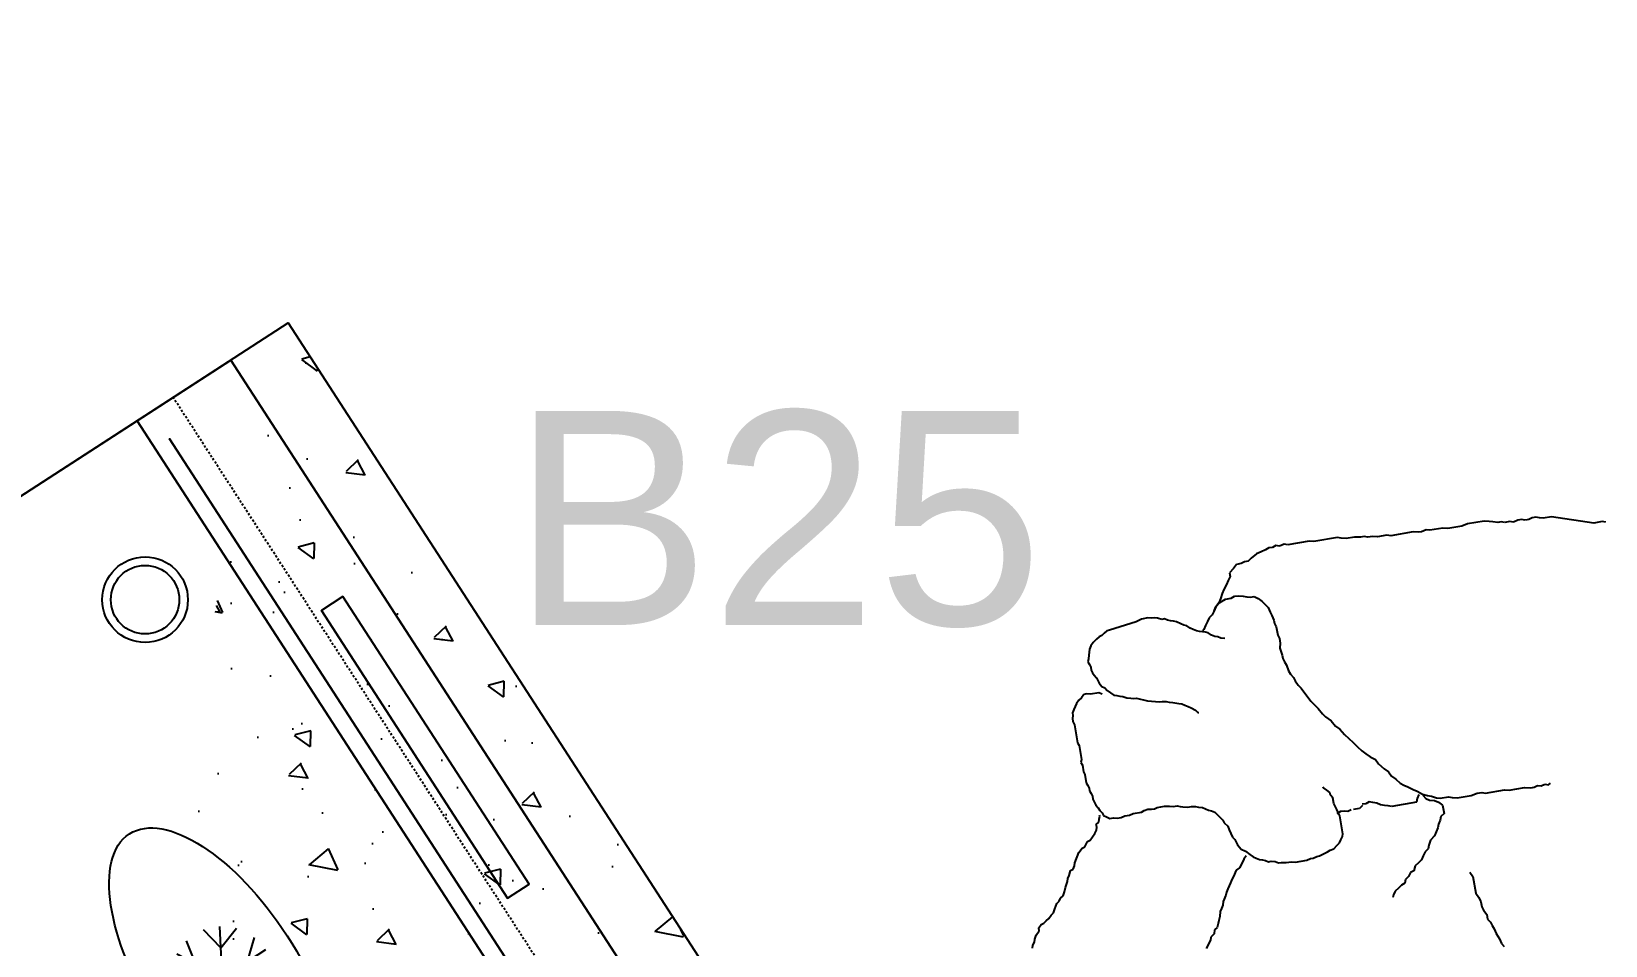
# Model space of a CAD drawing. Header units: millimetres. Extents: x 8159 to 14952, y 6817 to 11888.
# Drawn here: x 9150.2 to 9242.1, y 8021.8 to 8075.1 of the extents above; entities that cross this region are included whole.
import ezdxf
from ezdxf.enums import TextEntityAlignment as Align

# ---------------------------------------------------------------- set-up
doc = ezdxf.new("R2010")
doc.units = ezdxf.units.MM
doc.header["$LTSCALE"] = 5
doc.linetypes.add('NASCOSTA', pattern=[0.375, 0.25, -0.125])
for name, color, linetype in [('200-EquipBlack-3d', 250, 'Continuous'), ('200-EquipBorder-2d', 9, 'Continuous'), ('200-EquipID-2d', 7, 'Continuous'), ('200-EquipInternal-2d', 252, 'Continuous'), ('200-EquipSteel-3d', 9, 'Continuous'), ('600-User-2D', 7, 'Continuous')]:
    doc.layers.add(name, color=color, linetype=linetype)
doc.layers.add('200-InsPoint-3D', color=3, linetype='Continuous', plot=False)
for name, color, linetype, lineweight in [('3-YANGIN-DOLABI', 7, 'Continuous', 0), ('anted', 10, 'Continuous', 0), ('FIBROBETON', 1, 'Continuous', 18), ('YAZI', 250, 'Continuous', 30)]:
    doc.layers.add(name, color=color, linetype=linetype, lineweight=lineweight)
doc.styles.add('Arial', font='arial.ttf')
doc.styles.add('ROMANS', font='micross.ttf')

# ---------------------------------------------------------------- blocks, each defined once
blk = doc.blocks.new('A$C23C11219')
at = {"layer": 'FIBROBETON'}
blk.add_lwpolyline([(4170.991, 707.809), (4330.647, -537.528, 0.079118), (6057.442, 175.691), (5734.15, 708.989, 0.288304), (5090.273, 1000.528, -0.032207)], format="xyb", close=True, dxfattribs=at)
blk = doc.blocks.new('ICE')
at = {"layer": '200-EquipInternal-2d'}
for p, q in [((0, 17.5), (-9.56, 28.44)), ((0, -30), (0, 30)), ((0, 17.5), (9.56, 28.44)), ((-15.16, 8.75), (-19.85, 22.5)), ((15.16, 8.75), (19.85, 22.5)), ((-25.98, -15), (25.98, 15)), ((-25.98, 15), (25.98, -15)), ((-15.16, 8.75), (-29.41, 5.94)), ((15.16, 8.75), (29.41, 5.94)), ((-15.16, -8.75), (-29.41, -5.94)), ((-15.16, -8.75), (-19.85, -22.5)), ((15.16, -8.75), (29.41, -5.94)), ((15.16, -8.75), (19.85, -22.5)), ((0, -17.5), (-9.56, -28.44)), ((0, -17.5), (9.56, -28.44))]:
    blk.add_line(p, q, dxfattribs=at)
blk.add_ellipse((0, 0), major_axis=(-100, 0), ratio=0.45, dxfattribs=at)
blk = doc.blocks.new('HB3PU')
at = {"layer": '200-EquipBlack-3d', "extrusion": (0, -1, 0), "elevation": 665}
blk.add_lwpolyline([(1566.5, 756.39), (1566.5, 706.39), (1366.5, 706.39), (1366.5, 756.39)], close=True, dxfattribs=at)
at = {"layer": '200-EquipBlack-3d'}
blk.add_3dface([(1566.5, -680, 756.39), (1566.5, -665, 706.39), (1366.5, -665, 706.39), (1366.5, -680, 756.39)], dxfattribs=at)
at = {"layer": '200-EquipBorder-2d'}
blk.add_lwpolyline([(0, -700), (1718, -700), (1718, 0), (0, 0)], close=True, dxfattribs=at)
at = {"layer": '200-EquipInternal-2d', "linetype": 'NASCOSTA'}
blk.add_line((250, -660), (1718, -660), dxfattribs=at)
at = {"layer": '200-EquipSteel-3d', "extrusion": (0, -1, 0), "elevation": 645}
blk.add_lwpolyline([(1234, 230), (1234, 830), (1699, 830), (1699, 230)], close=True, dxfattribs=at)
at = {"layer": '200-EquipSteel-3d'}
for centre, radius in [((1627.8, -582, 100), 25), ((1627.8, -582), 20)]:
    blk.add_circle(centre, radius, dxfattribs=at)
at = {"layer": '200-EquipSteel-3d', "invisible_edges": 15}
for points in [[(1566.5, -685, 706.39), (1699, -685, 230), (1234, -685, 230), (1366.5, -685, 706.39)], [(1234, -685, 230), (1366.5, -685, 706.39), (1366.5, -685, 756.39), (1234, -685, 830)], [(1366.5, -685, 756.39), (1234, -685, 830), (1699, -685, 830), (1566.5, -685, 756.39)], [(1699, -685, 830), (1699, -685, 230), (1566.5, -685, 706.39), (1566.5, -685, 756.39)]]:
    blk.add_3dface(points, dxfattribs=at)
at = {"layer": '200-InsPoint-3D'}
blk.add_point((1718, -700), dxfattribs=at)
blk.add_blockref('ICE', (1418, -500))
at = {"layer": '200-InsPoint-3D', "flags": 9}
blk.add_attdef('DISTANG', (0, 0), '', height=1, dxfattribs=at)
at = {"layer": '200-EquipSteel-3d'}
mesh = blk.add_polymesh((6, 3), dxfattribs=at)
for k, corner in enumerate([(1718, -700, 900), (1718, -700, 850), (1718, -700, 850), (0, -700, 900), (0, -700, 850), (0, -700, 850), (0, 0, 900), (0, 0, 850), (0, -700, 850), (1718, 0, 900), (1718, 0, 850), (1718, -700, 850), (1718, 0, 900), (1718, 0, 900), (1718, -700, 900), (0, 0, 900), (0, 0, 900), (0, -700, 900)]):
    mesh.set_mesh_vertex(divmod(k, 3), corner)
mesh = blk.add_polymesh((6, 3), dxfattribs=at)
for k, corner in enumerate([(1718, -635, 850), (1718, -635, 200), (1718, -635, 200), (0, -635, 850), (0, -635, 200), (0, -635, 200), (0, 0, 850), (0, 0, 200), (0, -635, 200), (1718, 0, 850), (1718, 0, 200), (1718, -635, 200), (1718, 0, 850), (1718, 0, 850), (1718, -635, 850), (0, 0, 850), (0, 0, 850), (0, -635, 850)]):
    mesh.set_mesh_vertex(divmod(k, 3), corner)
blk = doc.blocks.new('attrib')
at = {"layer": '200-EquipID-2d', "style": 'Arial'}
blk.add_attdef('POS', text='', height=2.5, dxfattribs=at).set_placement((0, 0, -1), align=Align.MIDDLE)
at = {"layer": '200-EquipID-2d', "style": 'ROMANS', "flags": 1}
for tag, p in [('ZONA', (0, -4.905, -2)), ('EQUIPMENTDATA', (0, -7.89, -2)), ('LONGDESCR', (0, -11.302, -2)), ('EQUIPMENTCONN', (0, -14.714, -2)), ('ACCESSORYDATA', (0, -18.552, -2)), ('ACCESSORYCONN', (0, -21.857, -2))]:
    blk.add_attdef(tag, text='', height=2.5, dxfattribs=at).set_placement(p, align=Align.CENTER)
blk = doc.blocks.new('WSS144')
at = {"layer": '200-InsPoint-3D'}
blk.add_attdef('DISTANG', (0, 0), '', height=1, dxfattribs=at)
at = {"layer": '200-EquipSteel-3d'}
mesh = blk.add_polymesh((6, 3), dxfattribs=at)
for k, corner in enumerate([(1400, -400, 1630), (1400, -400, 1600), (1400, -400, 1600), (0, -400, 1630), (0, -400, 1600), (0, -400, 1600), (0, -20, 1630), (0, -20, 1600), (0, -400, 1600), (1400, -20, 1630), (1400, -20, 1600), (1400, -400, 1600), (1400, -20, 1630), (1400, -20, 1630), (1400, -400, 1630), (0, -20, 1630), (0, -20, 1630), (0, -400, 1630)]):
    mesh.set_mesh_vertex(divmod(k, 3), corner)
blk = doc.blocks.new('CUOCO')
at = {"layer": '600-User-2D'}
for p, q in [((-26.367, 19.718), (-26.536, 19.259)), ((-26.229, 19.891), (-26.367, 19.718)), ((-26.536, 19.259), (-28.079, 17.294)), ((-28.386, 16.662), (-28.524, 16.49)), ((-28.248, 16.835), (-28.386, 16.662)), ((-28.079, 17.294), (-28.248, 16.835)), ((-28.814, 15.702), (-28.887, 15.506)), ((-28.676, 15.875), (-28.814, 15.702)), ((-28.604, 16.072), (-28.676, 15.875)), ((-28.597, 16.293), (-28.604, 16.072)), ((-28.524, 16.49), (-28.597, 16.293)), ((-29.152, 14.784), (-29.29, 14.611)), ((-29.056, 15.046), (-29.152, 14.784)), ((-28.918, 15.219), (-29.056, 15.046)), ((-28.887, 15.506), (-28.918, 15.219)), ((-29.663, 14.004), (-29.825, 13.765)), ((-29.525, 14.176), (-29.663, 14.004)), ((-29.363, 14.414), (-29.525, 14.176)), ((-29.29, 14.611), (-29.363, 14.414)), ((-29.825, 13.765), (-30.163, 12.847)), ((-30.219, 12.495), (-30.508, 11.707)), ((-30.163, 12.847), (-30.219, 12.495)), ((-30.671, 11.469), (-30.936, 10.748)), ((-30.508, 11.707), (-30.671, 11.469)), ((-31.105, 10.288), (-31.178, 10.091)), ((-31.074, 10.575), (-31.105, 10.288)), ((-30.936, 10.748), (-31.074, 10.575)), ((-31.34, 9.853), (-31.799, 8.607)), ((-31.178, 10.091), (-31.34, 9.853)), ((-14.743, 9.181), (-14.605, 9.354)), ((-14.605, 9.354), (-14.622, 9.509)), ((-31.937, 8.434), (-32.13, 7.909)), ((-31.799, 8.607), (-31.937, 8.434)), ((-15.153, 8.066), (-14.967, 8.37)), ((-14.967, 8.37), (-14.895, 8.567)), ((-14.895, 8.567), (-14.888, 8.788)), ((-14.888, 8.788), (-14.75, 8.96)), ((-14.75, 8.96), (-14.743, 9.181)), ((-32.389, 7.409), (-32.527, 7.236)), ((-32.292, 7.671), (-32.389, 7.409)), ((-32.13, 7.909), (-32.292, 7.671)), ((-15.467, 7.213), (-15.153, 8.066)), ((-32.786, 6.735), (-32.955, 6.276)), ((-32.6, 7.039), (-32.786, 6.735)), ((-32.527, 7.236), (-32.6, 7.039)), ((-16.016, 5.925), (-15.63, 6.975)), ((-15.63, 6.975), (-15.467, 7.213)), ((-33.255, 5.865), (-33.738, 4.553)), ((-33.117, 6.038), (-33.255, 5.865)), ((-32.955, 6.276), (-33.117, 6.038)), ((-16.251, 5.49), (-16.154, 5.753)), ((-16.154, 5.753), (-16.016, 5.925)), ((-16.596, 4.351), (-16.306, 5.138)), ((-16.306, 5.138), (-16.251, 5.49)), ((-33.901, 4.315), (-34.335, 3.134)), ((-33.738, 4.553), (-33.901, 4.315)), ((-17.065, 3.481), (-16.896, 3.94)), ((-16.896, 3.94), (-16.758, 4.113)), ((-16.758, 4.113), (-16.596, 4.351)), ((-34.473, 2.961), (-34.504, 2.675)), ((-34.335, 3.134), (-34.473, 2.961)), ((-17.797, 2.707), (-17.569, 2.921)), ((-17.569, 2.921), (-17.431, 3.094)), ((-17.486, 2.742), (-17.282, 2.89)), ((-17.431, 3.094), (-17.203, 3.308)), ((-17.282, 2.89), (-17.12, 3.129)), ((-17.203, 3.308), (-17.065, 3.481)), ((-17.12, 3.129), (-16.916, 3.277)), ((-16.916, 3.277), (-16.647, 3.401)), ((-16.647, 3.401), (-16.188, 3.232)), ((-16.188, 3.232), (-16.129, 2.987)), ((-16.129, 2.987), (-15.956, 2.849)), ((-15.956, 2.849), (-15.807, 2.645)), ((-12.46, 2.829), (-12.15, 2.863)), ((-12.15, 2.863), (-11.231, 2.525)), ((-34.728, 1.863), (-34.759, 1.577)), ((-34.722, 2.084), (-34.728, 1.863)), ((-34.649, 2.281), (-34.722, 2.084)), ((-34.642, 2.502), (-34.649, 2.281)), ((-34.504, 2.675), (-34.642, 2.502)), ((-19.33, 1.782), (-18.995, 1.882)), ((-18.995, 1.882), (-18.791, 2.031)), ((-18.791, 2.031), (-18.588, 2.179)), ((-18.588, 2.179), (-18.294, 2.369)), ((-18.294, 2.369), (-18.09, 2.517)), ((-18.09, 2.517), (-17.797, 2.707)), ((-17.548, 2.169), (-18.055, 0.791)), ((-17.869, 2.511), (-17.721, 2.307)), ((-17.731, 2.683), (-17.486, 2.742)), ((-17.721, 2.307), (-17.548, 2.169)), ((-15.807, 2.645), (-15.635, 2.507)), ((-15.635, 2.507), (-15.486, 2.304)), ((-15.486, 2.304), (-15.337, 2.1)), ((-15.337, 2.1), (-15.237, 1.765)), ((-11.231, 2.525), (-10.92, 2.56)), ((-10.92, 2.56), (-10.633, 2.528)), ((-10.633, 2.528), (-10.371, 2.432)), ((-10.371, 2.432), (-10.149, 2.425)), ((-10.149, 2.425), (-9.839, 2.459)), ((-9.839, 2.459), (-9.576, 2.363)), ((-9.576, 2.363), (-9.331, 2.422)), ((-9.331, 2.422), (-9.11, 2.415)), ((-9.11, 2.415), (-8.889, 2.408)), ((-8.889, 2.408), (-8.602, 2.377)), ((-8.602, 2.377), (-8.226, 2.387)), ((-8.226, 2.387), (-7.939, 2.356)), ((-7.939, 2.356), (-7.694, 2.415)), ((-34.759, 1.577), (-34.79, 1.29)), ((-34.79, 1.29), (-34.714, 0.89)), ((-21.748, 0.884), (-21.478, 1.008)), ((-21.478, 1.008), (-21.209, 1.133)), ((-21.209, 1.133), (-20.915, 1.323)), ((-20.915, 1.323), (-20.605, 1.357)), ((-20.605, 1.357), (-20.18, 1.499)), ((-20.18, 1.499), (-19.91, 1.623)), ((-19.91, 1.623), (-19.6, 1.658)), ((-19.6, 1.658), (-19.33, 1.782)), ((-15.237, 1.765), (-15.023, 1.537)), ((-15.023, 1.537), (-14.85, 1.399)), ((-14.85, 1.399), (-14.791, 1.154)), ((-14.791, 1.154), (-14.643, 0.95)), ((-14.643, 0.95), (-14.494, 0.746)), ((-34.735, 0.227), (-34.831, -0.036)), ((-34.728, 0.448), (-34.735, 0.227)), ((-34.655, 0.645), (-34.728, 0.448)), ((-34.714, 0.89), (-34.655, 0.645)), ((-32.686, -0.08), (-32.483, 0.068)), ((-32.483, 0.068), (-32.213, 0.192)), ((-32.213, 0.192), (-31.968, 0.251)), ((-31.968, 0.251), (-31.723, 0.31)), ((-31.723, 0.31), (-31.436, 0.279)), ((-31.436, 0.279), (-31.215, 0.272)), ((-31.215, 0.272), (-30.928, 0.241)), ((-30.928, 0.241), (-30.731, 0.168)), ((-30.731, 0.168), (-30.51, 0.162)), ((-30.51, 0.162), (-30.051, -0.008)), ((-24.763, -0.017), (-24.517, 0.041)), ((-24.517, 0.041), (-24.158, 0.207)), ((-24.158, 0.207), (-23.758, 0.283)), ((-23.758, 0.283), (-23.488, 0.407)), ((-23.488, 0.407), (-23.088, 0.483)), ((-23.088, 0.483), (-22.753, 0.583)), ((-22.753, 0.583), (-22.418, 0.684)), ((-22.418, 0.684), (-22.083, 0.784)), ((-22.083, 0.784), (-21.748, 0.884)), ((-18.673, 0.125), (-18.811, -0.048)), ((-18.469, 0.273), (-18.673, 0.125)), ((-18.331, 0.446), (-18.469, 0.273)), ((-18.193, 0.618), (-18.331, 0.446)), ((-18.055, 0.791), (-18.193, 0.618)), ((-14.494, 0.746), (-14.435, 0.501)), ((-14.435, 0.501), (-14.376, 0.256)), ((-14.376, 0.256), (-14.162, 0.028)), ((-14.162, 0.028), (-14.169, -0.193)), ((-34.831, -0.036), (-34.707, -0.305)), ((-34.707, -0.305), (-34.607, -0.64)), ((-34.607, -0.64), (-34.41, -0.712)), ((-34.41, -0.712), (-34.261, -0.916)), ((-34.261, -0.916), (-34.112, -1.12)), ((-33.27, -1.058), (-33.197, -0.861)), ((-33.197, -0.861), (-33.035, -0.622)), ((-33.035, -0.622), (-32.897, -0.45)), ((-32.897, -0.45), (-32.759, -0.277)), ((-32.759, -0.277), (-32.686, -0.08)), ((-30.051, -0.008), (-29.83, -0.015)), ((-29.83, -0.015), (-29.567, -0.111)), ((-29.567, -0.111), (-29.329, -0.273)), ((-29.329, -0.273), (-28.911, -0.353)), ((-28.911, -0.353), (-28.714, -0.425)), ((-28.714, -0.425), (-28.493, -0.432)), ((-28.493, -0.432), (-28.272, -0.439)), ((-28.272, -0.439), (-27.919, -0.494)), ((-27.919, -0.494), (-27.698, -0.501)), ((-27.698, -0.501), (-27.453, -0.442)), ((-27.453, -0.442), (-27.232, -0.449)), ((-27.232, -0.449), (-26.921, -0.415)), ((-26.921, -0.415), (-26.676, -0.356)), ((-26.676, -0.356), (-25.744, -0.252)), ((-25.744, -0.252), (-25.409, -0.152)), ((-25.409, -0.152), (-25.163, -0.093)), ((-25.163, -0.093), (-24.763, -0.017)), ((-18.956, -0.442), (-19.029, -0.638)), ((-18.904, -0.908), (-19.025, -1.236)), ((-18.963, -0.663), (-18.904, -0.908)), ((-18.949, -0.221), (-18.956, -0.442)), ((-18.811, -0.048), (-18.949, -0.221)), ((-14.169, -0.193), (-14.02, -0.396)), ((-14.02, -0.396), (-13.961, -0.641)), ((-13.961, -0.641), (-13.789, -0.78)), ((-13.789, -0.78), (-13.796, -1.001)), ((-34.112, -1.12), (-33.922, -1.413)), ((-33.922, -1.413), (-33.774, -1.617)), ((-33.774, -1.617), (-33.559, -1.845)), ((-33.397, -1.607), (-33.276, -1.279)), ((-33.387, -1.983), (-33.397, -1.607)), ((-33.276, -1.279), (-33.27, -1.058)), ((-19.218, -1.761), (-19.291, -1.957)), ((-19.08, -1.588), (-19.218, -1.761)), ((-19.073, -1.367), (-19.08, -1.588)), ((-13.796, -1.001), (-13.737, -1.246)), ((-13.737, -1.246), (-13.678, -1.491)), ((-13.678, -1.491), (-13.529, -1.694)), ((-13.529, -1.694), (-13.422, -1.808)), ((-33.559, -1.845), (-33.411, -2.048)), ((-33.411, -2.048), (-33.286, -2.318)), ((-33.286, -2.318), (-33.387, -1.983)), ((-33.286, -2.318), (-33.138, -2.521)), ((-33.138, -2.521), (-33.286, -2.318)), ((-33.138, -2.521), (-32.989, -2.725)), ((-32.989, -2.725), (-32.93, -2.97)), ((-20.995, -2.129), (-21.048, -2.11)), ((-20.782, -2.03), (-20.995, -2.129)), ((-20.568, -1.931), (-20.782, -2.03)), ((-20.411, -1.989), (-20.568, -1.931)), ((-20.217, -1.942), (-20.411, -1.989)), ((-19.904, -2.057), (-20.217, -1.942)), ((-19.728, -2.063), (-19.904, -2.057)), ((-19.501, -2.087), (-19.728, -2.063)), ((-19.273, -2.112), (-19.501, -2.087)), ((-19.291, -1.957), (-19.297, -2.178)), ((-19.297, -2.178), (-19.273, -2.113)), ((-19.097, -2.118), (-19.273, -2.112)), ((-18.107, -2.482), (-19.097, -2.118)), ((-17.97, -2.592), (-18.107, -2.482)), ((-17.852, -2.754), (-17.97, -2.592)), ((-17.734, -2.915), (-17.852, -2.754)), ((-32.93, -2.97), (-32.782, -3.174)), ((-32.782, -3.174), (-32.633, -3.378)), ((-32.633, -3.378), (-32.484, -3.581)), ((-32.484, -3.581), (-32.443, -3.671)), ((-32.303, -3.586), (-32.413, -3.723)), ((-32.193, -3.448), (-32.303, -3.586)), ((-31.98, -3.35), (-32.193, -3.448)), ((-31.818, -3.232), (-31.98, -3.35)), ((-31.708, -3.095), (-31.818, -3.232)), ((-31.546, -2.977), (-31.708, -3.095)), ((-31.417, -2.788), (-31.546, -2.977)), ((-17.687, -3.11), (-17.734, -2.915)), ((-17.608, -3.376), (-17.687, -3.11)), ((-17.638, -3.779), (-17.632, -3.603)), ((-17.632, -3.603), (-17.608, -3.376)), ((-33.441, -4.586), (-33.674, -4.737)), ((-33.279, -4.468), (-33.441, -4.586)), ((-33.169, -4.331), (-33.279, -4.468)), ((-32.956, -4.233), (-33.169, -4.331)), ((-32.794, -4.115), (-32.956, -4.233)), ((-32.632, -3.997), (-32.794, -4.115)), ((-32.522, -3.86), (-32.632, -3.997)), ((-32.413, -3.723), (-32.522, -3.86)), ((-17.736, -4.689), (-17.711, -4.462)), ((-17.711, -4.462), (-17.654, -4.305)), ((-17.654, -4.305), (-17.648, -4.13)), ((-17.648, -4.13), (-17.638, -3.779)), ((-34.222, -5.423), (-34.403, -5.593)), ((-34.165, -5.266), (-34.222, -5.423)), ((-34.003, -5.148), (-34.165, -5.266)), ((-33.893, -5.011), (-34.003, -5.148)), ((-33.784, -4.874), (-33.893, -5.011)), ((-33.674, -4.737), (-33.784, -4.874)), ((-18.048, -5.698), (-17.818, -5.073)), ((-17.818, -5.073), (-17.793, -4.845)), ((-17.793, -4.845), (-17.736, -4.689)), ((-34.699, -6.075), (-34.833, -6.44)), ((-34.57, -5.886), (-34.699, -6.075)), ((-34.513, -5.73), (-34.57, -5.886)), ((-34.403, -5.593), (-34.513, -5.73)), ((-28.879, -6.502), (-28.646, -6.352)), ((-28.646, -6.352), (-28.451, -6.305)), ((-28.451, -6.305), (-28.432, -6.253)), ((-18.44, -6.441), (-18.292, -6.2)), ((-18.292, -6.2), (-18.177, -5.887)), ((-18.177, -5.887), (-18.048, -5.698)), ((-34.844, -6.791), (-35.192, -8.378)), ((-34.839, -6.615), (-34.844, -6.791)), ((-34.833, -6.44), (-34.839, -6.615)), ((-29.822, -7.457), (-29.693, -7.267)), ((-29.693, -7.267), (-29.474, -6.993)), ((-29.474, -6.993), (-29.364, -6.856)), ((-29.364, -6.856), (-29.202, -6.738)), ((-29.202, -6.738), (-29.041, -6.62)), ((-29.041, -6.62), (-28.879, -6.502)), ((-19.227, -7.453), (-19.117, -7.316)), ((-19.117, -7.316), (-19.008, -7.179)), ((-19.008, -7.179), (-18.846, -7.061)), ((-18.846, -7.061), (-18.788, -6.904)), ((-18.788, -6.904), (-18.659, -6.715)), ((-18.659, -6.715), (-18.498, -6.597)), ((-18.498, -6.597), (-18.44, -6.441)), ((-30.376, -8.317), (-30.247, -8.128)), ((-30.247, -8.128), (-30.118, -7.939)), ((-30.118, -7.939), (-30.06, -7.783)), ((-30.06, -7.783), (-29.932, -7.594)), ((-29.932, -7.594), (-29.822, -7.457)), ((-22.926, -8.339), (-22.66, -8.259)), ((-22.66, -8.259), (-22.466, -8.213)), ((-22.466, -8.213), (-22.271, -8.166)), ((-22.271, -8.166), (-22.095, -8.171)), ((-22.095, -8.171), (-21.829, -8.092)), ((-21.829, -8.092), (-21.602, -8.117)), ((-21.602, -8.117), (-21.374, -8.141)), ((-21.374, -8.141), (-21.146, -8.166)), ((-21.146, -8.166), (-20.952, -8.119)), ((-20.952, -8.119), (-20.776, -8.125)), ((-20.776, -8.125), (-20.601, -8.13)), ((-20.601, -8.13), (-20.283, -8.07)), ((-20.283, -8.07), (-20.049, -7.919)), ((-20.049, -7.919), (-19.764, -7.787)), ((-19.789, -8.015), (-19.69, -8.229)), ((-19.764, -7.787), (-19.55, -7.689)), ((-19.69, -8.229), (-19.572, -8.39)), ((-19.55, -7.689), (-19.389, -7.571)), ((-19.389, -7.571), (-19.227, -7.453)), ((-35.192, -8.378), (-35.249, -8.534)), ((-35.249, -8.534), (-35.203, -8.729)), ((-35.203, -8.729), (-35.156, -8.924)), ((-35.156, -8.924), (-35.161, -9.099)), ((-35.161, -9.099), (-35.115, -9.294)), ((-31.143, -9.277), (-31.034, -9.14)), ((-31.034, -9.14), (-30.976, -8.984)), ((-30.976, -8.984), (-30.795, -8.814)), ((-30.795, -8.814), (-30.685, -8.677)), ((-30.685, -8.677), (-30.504, -8.507)), ((-30.504, -8.507), (-30.376, -8.317)), ((-23.889, -9.345), (-23.76, -9.156)), ((-23.76, -9.156), (-23.65, -9.019)), ((-23.65, -9.019), (-23.521, -8.83)), ((-23.521, -8.83), (-23.36, -8.712)), ((-23.36, -8.712), (-23.198, -8.594)), ((-23.198, -8.594), (-23.088, -8.457)), ((-23.088, -8.457), (-22.926, -8.339)), ((-19.572, -8.39), (-19.388, -8.695)), ((-19.388, -8.695), (-19.361, -8.942)), ((-19.361, -8.942), (-19.125, -9.265)), ((-35.115, -9.294), (-35.035, -9.56)), ((-35.035, -9.56), (-34.936, -9.774)), ((-34.936, -9.774), (-34.818, -9.935)), ((-34.818, -9.935), (-34.681, -10.045)), ((-34.681, -10.045), (-34.544, -10.155)), ((-31.996, -10.146), (-31.782, -10.048)), ((-31.782, -10.048), (-31.672, -9.91)), ((-31.672, -9.91), (-31.563, -9.773)), ((-31.563, -9.773), (-31.453, -9.636)), ((-31.453, -9.636), (-31.272, -9.466)), ((-31.272, -9.466), (-31.143, -9.277)), ((-24.409, -10.277), (-24.333, -10.069)), ((-24.333, -10.069), (-24.223, -9.932)), ((-24.223, -9.932), (-24.113, -9.795)), ((-24.113, -9.795), (-23.965, -9.553)), ((-23.965, -9.553), (-23.889, -9.345)), ((-19.125, -9.265), (-19.007, -9.427)), ((-19.007, -9.427), (-18.889, -9.589)), ((-18.889, -9.589), (-18.771, -9.75)), ((-18.771, -9.75), (-18.653, -9.912)), ((-18.653, -9.912), (-18.535, -10.074)), ((-18.535, -10.074), (-18.397, -10.183)), ((-34.544, -10.155), (-34.354, -10.284)), ((-34.354, -10.284), (-34.217, -10.393)), ((-34.217, -10.393), (-34.042, -10.399)), ((-34.042, -10.399), (-33.866, -10.404)), ((-33.866, -10.404), (-33.71, -10.462)), ((-33.71, -10.462), (-33.534, -10.467)), ((-33.534, -10.467), (-33.359, -10.473)), ((-33.359, -10.473), (-33.164, -10.426)), ((-33.164, -10.426), (-32.989, -10.432)), ((-32.989, -10.432), (-32.813, -10.437)), ((-32.813, -10.437), (-32.566, -10.41)), ((-32.566, -10.41), (-32.404, -10.292)), ((-32.33, -10.733), (-32.503, -11.202)), ((-32.404, -10.292), (-32.21, -10.245)), ((-32.168, -10.615), (-32.33, -10.733)), ((-32.21, -10.245), (-31.996, -10.146)), ((-24.84, -11.124), (-24.686, -10.708)), ((-24.686, -10.708), (-24.538, -10.466)), ((-24.538, -10.466), (-24.409, -10.277)), ((-18.397, -10.183), (-18.161, -10.507)), ((-18.161, -10.507), (-17.972, -10.636)), ((-17.972, -10.636), (-17.854, -10.798)), ((-17.854, -10.798), (-17.736, -10.959)), ((-17.736, -10.959), (-17.495, -11.107)), ((-32.632, -11.391), (-32.689, -11.547)), ((-32.689, -11.547), (-32.59, -11.761)), ((-32.503, -11.202), (-32.632, -11.391)), ((-32.59, -11.761), (-32.544, -11.956)), ((-25.061, -12.048), (-25.056, -11.873)), ((-25.056, -11.873), (-25.031, -11.645)), ((-25.031, -11.645), (-24.903, -11.456)), ((-24.903, -11.456), (-24.845, -11.3)), ((-24.845, -11.3), (-24.84, -11.124)), ((-17.495, -11.107), (-17.324, -11.288)), ((-17.324, -11.288), (-17.187, -11.398)), ((-17.187, -11.398), (-17.017, -11.579)), ((-17.017, -11.579), (-16.97, -11.773)), ((-16.97, -11.773), (-16.781, -11.902)), ((-16.781, -11.902), (-16.702, -12.168)), ((-32.544, -11.956), (-32.445, -12.17)), ((-32.445, -12.17), (-32.327, -12.331)), ((-32.327, -12.331), (-32.209, -12.493)), ((-32.209, -12.493), (-32.091, -12.655)), ((-32.091, -12.655), (-31.934, -12.712)), ((-31.934, -12.712), (-31.797, -12.822)), ((-31.797, -12.822), (-31.641, -12.88)), ((-25.354, -13.005), (-25.259, -12.745)), ((-25.259, -12.745), (-25.234, -12.517)), ((-25.234, -12.517), (-25.061, -12.048)), ((-16.702, -12.168), (-16.564, -12.278)), ((-16.564, -12.278), (-16.262, -12.744)), ((-31.641, -12.88), (-31.413, -12.904)), ((-31.413, -12.904), (-30.423, -13.269)), ((-30.423, -13.269), (-30.247, -13.274)), ((-30.247, -13.274), (-29.466, -13.562)), ((-29.466, -13.562), (-29.328, -13.672)), ((-29.328, -13.672), (-29.153, -13.677)), ((-29.153, -13.677), (-28.788, -13.812)), ((-25.661, -13.839), (-25.585, -13.63)), ((-25.585, -13.63), (-25.456, -13.441)), ((-25.456, -13.441), (-25.379, -13.233)), ((-25.379, -13.233), (-25.354, -13.005)), ((-28.788, -13.812), (-28.612, -13.817)), ((-28.612, -13.817), (-28.143, -13.99)), ((-28.143, -13.99), (-27.968, -13.995)), ((-27.968, -13.995), (-27.792, -14.001)), ((-27.792, -14.001), (-27.636, -14.058)), ((-27.636, -14.058), (-27.46, -14.064)), ((-27.46, -14.064), (-27.285, -14.069)), ((-27.285, -14.069), (-27.129, -14.127)), ((-27.129, -14.127), (-26.901, -14.151)), ((-26.901, -14.151), (-26.725, -14.157)), ((-26.725, -14.157), (-26.531, -14.11)), ((-26.531, -14.11), (-26.355, -14.116)), ((-26.355, -14.116), (-26.16, -14.069)), ((-26.16, -14.069), (-25.985, -14.075)), ((-26.062, -14.283), (-26.114, -14.264)), ((-25.924, -14.393), (-26.062, -14.283)), ((-25.985, -14.075), (-25.823, -13.957)), ((-25.787, -14.502), (-25.924, -14.393)), ((-25.823, -13.957), (-25.661, -13.839)), ((-25.74, -14.697), (-25.787, -14.502)), ((-25.584, -14.754), (-25.74, -14.697)), ((-25.447, -14.864), (-25.584, -14.754)), ((-25.329, -15.026), (-25.447, -14.864)), ((-25.23, -15.24), (-25.329, -15.026)), ((-25.131, -15.453), (-25.23, -15.24)), ((-25.137, -15.629), (-25.131, -15.453)), ((-24.953, -15.933), (-25.137, -15.629)), ((-24.958, -16.109), (-24.953, -15.933)), ((-24.826, -16.394), (-24.958, -16.109)), ((-24.42, -16.898), (-24.826, -16.394)), ((-24.283, -17.008), (-24.42, -16.898)), ((-24.165, -17.17), (-24.283, -17.008)), ((-24.17, -17.345), (-24.165, -17.17)), ((-23.948, -17.545), (-24.17, -17.345)), ((-23.83, -17.707), (-23.948, -17.545)), ((-23.693, -17.817), (-23.83, -17.707)), ((-23.438, -18.088), (-23.693, -17.817)), ((-23.268, -18.269), (-23.438, -18.088)), ((-23.098, -18.45), (-23.268, -18.269)), ((-23.051, -18.645), (-23.098, -18.45)), ((-22.933, -18.806), (-23.051, -18.645)), ((-22.886, -19.001), (-22.933, -18.806)), ((-22.683, -19.253), (-22.886, -19.001)), ((-22.513, -19.434), (-22.683, -19.253)), ((-22.466, -19.629), (-22.513, -19.434)), ((-22.367, -19.843), (-22.466, -19.629)), ((-22.321, -20.037), (-22.367, -19.843)), ((-22.274, -20.232), (-22.321, -20.037)), ((-22.279, -20.407), (-22.274, -20.232)), ((-22.181, -20.621), (-22.279, -20.407)), ((-22.024, -20.679), (-22.181, -20.621)), ((-21.892, -20.964), (-22.024, -20.679)), ((-21.722, -21.145), (-21.892, -20.964)), ((-21.585, -21.254), (-21.722, -21.145)), ((-21.467, -21.416), (-21.585, -21.254)), ((-21.33, -21.526), (-21.467, -21.416))]:
    blk.add_line(p, q, dxfattribs=at)

msp = doc.modelspace()

# ---------------------------------------------------------------- hatches: boundary and pattern name
at = {"layer": '200-EquipInternal-2d'}
h = msp.add_hatch(dxfattribs=at)
h.set_pattern_fill('AR-CONC', color=256, scale=0.06, angle=122.92734, style=0)
h.set_pattern_definition([(172.92734, (21029.263, 4675.7455), (-5.1391444, 9.694963), [1.143, -12.573]), (117.92734, (21029.263, 4675.745), (-8.472497, -8.006104), [0.9144, -10.0584]), (223.37834, (21028.835, 4676.553), (-13.611619, 1.68892), [0.9714, -10.6854]), (169.11154, (21026.705, 4674.089), (-6.723788, 15.023173), [1.7145, -18.8595]), (219.56294, (21026.144, 4675.34), (-20.203577, 3.886403), [1.4571, -16.0281]), (114.11134, (21026.705, 4674.089), (-20.203567, 3.886436), [1.3716, -15.0876]), (143.92734, (21026.516, 4675.782), (0.205414, 10.970912), [1.143, -12.573]), (88.92734, (21026.516, 4675.782), (-11.291649, -2.894748), [0.9144, -10.0584]), (194.37874, (21026.533, 4676.696), (-11.086242, 8.0761295), [0.9714, -10.6854]), (160.427343, (21029.263, 4675.7455), (-4.3590631, -2.6021736), [0, -9.93648, 0, -10.2108, 0, -10.0965]), (130.427343, (21029.263, 4675.7455), (-7.2245475, 0.0978075), [0, -5.82168, 0, -9.70788, 0, -3.8481]), (90.427343, (21031.1103, 4672.893), (-4.1337112, 7.015404), [0, -3.81, 0, -11.8872, 0, -15.7734]), (80.42734, (21031.939, 4671.614), (-6.1116795, 6.630755), [0, -4.953, 0, -7.89432, 0, -11.2014])])
edge = h.paths.add_edge_path()
edge.add_spline(control_points=[(9165.147, 8058.129), (9161.056, 8043.365), (9152.112, 8011.091), (9192.797, 7984.247), (9214.453, 7955.222), (9232.556, 7946.105), (9240.182, 7942.264)], knot_values=[0, 0, 0, 0, 41.826563, 91.434637, 126.06915, 151.280988, 151.280988, 151.280988, 151.280988], degree=3, periodic=0)
edge.add_line((9240.182, 7942.264), (9165.147, 8058.129))

# ---------------------------------------------------------------- linework, layer by layer
at = {"layer": '200-EquipInternal-2d', "elevation": 31.453}
msp.add_lwpolyline([(9198.939, 7875.333), (9105.552, 8019.536), (9165.147, 8058.129), (9258.533, 7913.927)], close=True, dxfattribs=at)
at = {"layer": 'anted', "ltscale": 3, "extrusion": (0, 0.010673, 0.999943), "elevation": 217.921}
msp.add_lwpolyline([(11856.76, 9414.676), (11856.76, 7096.248), (8385.9, 7096.248), (8385.9, 9414.676)], close=True, dxfattribs=at)
msp.add_lwpolyline([(11856.76, 9414.676), (11856.76, 7096.248), (8385.9, 7096.248), (8385.9, 9414.676)], close=True, dxfattribs=at)
msp.add_lwpolyline([(11856.76, 9414.676), (11856.76, 7096.248), (8385.9, 7096.248), (8385.9, 9414.676)], close=True, dxfattribs=at)
msp.add_lwpolyline([(11856.76, 9414.676), (11856.76, 7096.248), (8385.9, 7096.248), (8385.9, 9414.676)], close=True, dxfattribs=at)
at = {"layer": 'YAZI', "linetype": 'Continuous', "ltscale": 10, "extrusion": (0, 0.010673, 0.999943), "elevation": 240.507}
for points in [[(8159.11, 9661.148), (12372.465, 9661.148), (12372.465, 6815.051), (8159.11, 6815.051)], [(8159.11, 9661.148), (12372.465, 9661.148), (12372.465, 6815.051), (8159.11, 6815.051)], [(8159.11, 9661.148), (12372.465, 9661.148), (12372.465, 6815.051), (8159.11, 6815.051)], [(8159.11, 9661.148), (12372.465, 9661.148), (12372.465, 6815.051), (8159.11, 6815.051)], [(8199.97, 9620.288), (12331.605, 9620.288), (12331.605, 6855.911), (8199.97, 6855.911)], [(8254.373, 9565.885), (12277.202, 9565.885), (12277.202, 6910.314), (8254.373, 6910.314)]]:
    msp.add_lwpolyline(points, close=True, dxfattribs=at)

# ---------------------------------------------------------------- block references
for name, xscale, yscale, zscale, rotation in [('HB3PU', 0.0999999999991292, 0.1000000000001151, 0.1000000000000014, 122.9273432747313), ('WSS144', 0.1228571428578468, 0.09999999999868076, 0.09999999999999432, 122.9273432750234)]:
    msp.add_blockref(name, (9196.421, 7873.703, 31.453), dxfattribs=dict(xscale=xscale, yscale=yscale, zscale=zscale, rotation=rotation))
at = {"layer": '200-EquipID-2d'}
ref = msp.add_blockref('attrib', (9193.705, 8046.747, 26.453), dxfattribs=dict(at, xscale=4.999999999999091, yscale=5.000000000000867, zscale=5))
ref.add_attrib('POS', 'B25', dxfattribs={"color": 7, "height": 12.5, "style": 'Arial'}).set_placement((9193.705, 8046.747, 18.953), align=Align.MIDDLE)
at = {"layer": '3-YANGIN-DOLABI', "extrusion": (0, 0.010673, 0.999943), "rotation": 183.318814803488}
msp.add_blockref('A$C23C11219', (14647.132, 8757.754, 217.921), dxfattribs=at)
at = {"layer": '600-User-2D', "rotation": 299.8712399956809}
msp.add_blockref('CUOCO', (9237.904, 8013.845), dxfattribs=at)

# ---------------------------------------------------------------- texts
at = {"layer": '200-EquipID-2d', "color": 51, "insert": (8992.568, 8035.893, 50.841), "char_height": 12.5, "width": 375, "attachment_point": 1, "rotation": 35.1512, "style": 'ROMANS'}
msp.add_mtext('ÜST KAT HAZIRLIK MUTFAĞI', dxfattribs=at)

doc.saveas('drawing.dxf')
